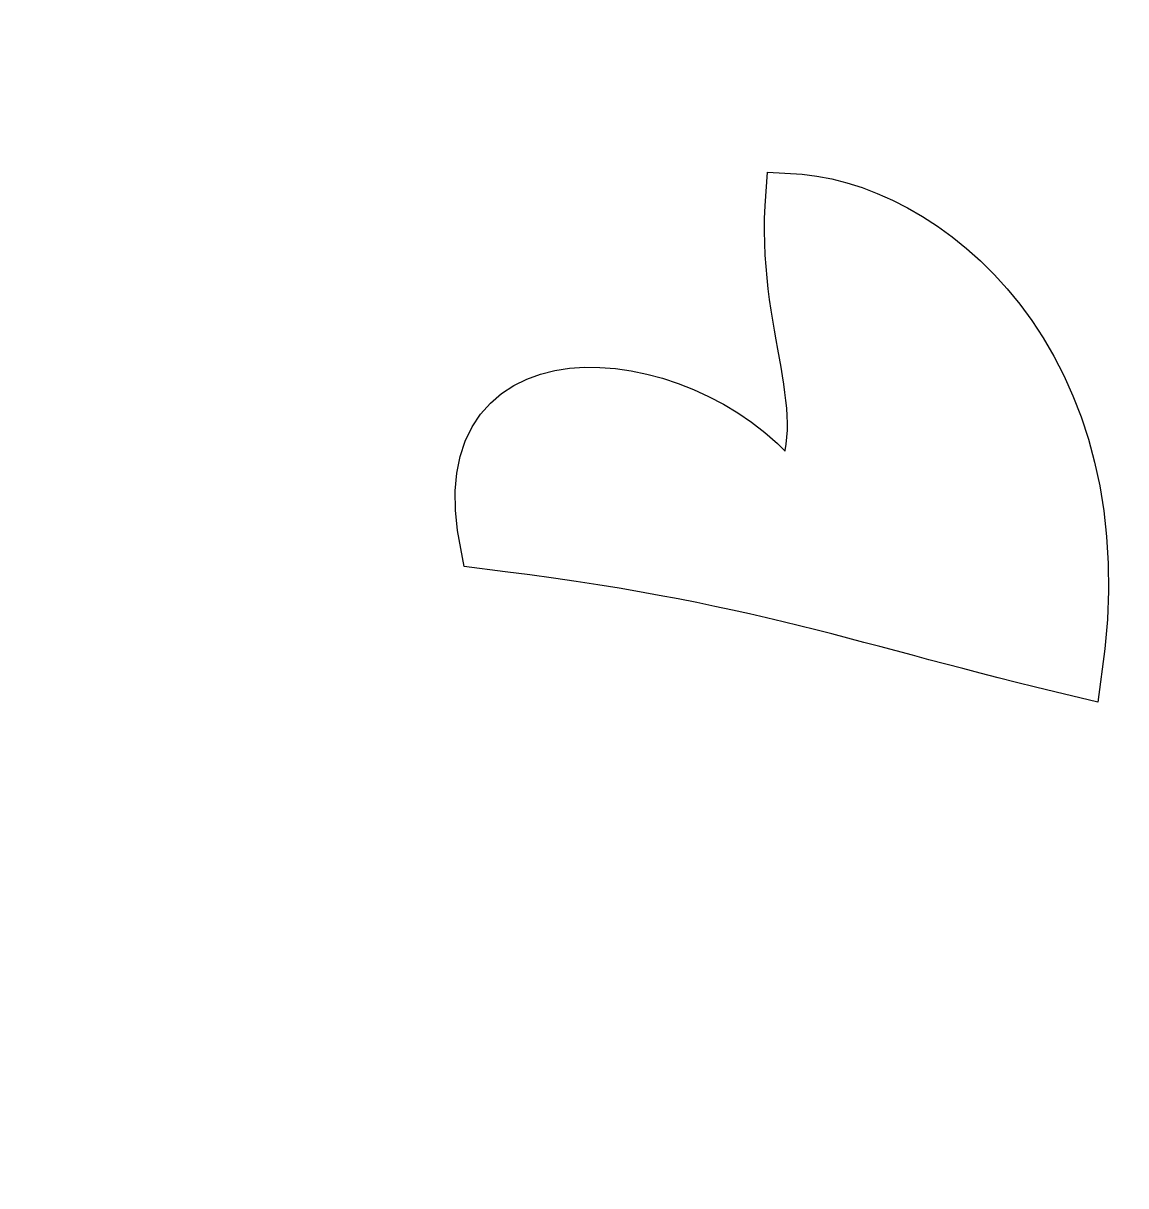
# Model space of a CAD drawing. Header units: centimetres. Extents: x -27.5 to -9.1, y -9.5 to -3.5.
# Drawn here: x -21.208 to -20.439, y -6.796 to -5.986 of the extents above; entities that cross this region are included whole.
import ezdxf

# ---------------------------------------------------------------- set-up
doc = ezdxf.new("R2010")
doc.units = ezdxf.units.CM
doc.header["$MEASUREMENT"] = 0
doc.layers.add('layer 1', color=7, linetype='Continuous')

msp = doc.modelspace()

# ---------------------------------------------------------------- linework, layer by layer
at = {"layer": 'layer 1', "color": 250}
for points, knots in [([(-27.5, -3.49494), (-27.5, -3.49494), (-18.97669, -3.49494), (-18.97669, -3.49494), (-18.97669, -3.49494), (-18.97669, -3.49494), (-18.97669, -9.5), (-18.97669, -9.5), (-18.97669, -9.5), (-18.97669, -9.5), (-27.5, -9.5), (-27.5, -9.5), (-27.5, -9.5), (-27.5, -9.5), (-27.5, -3.49494), (-27.5, -3.49494)], [0, 0, 0, 0, 0.2, 0.2, 0.2, 0.2, 0.4, 0.4, 0.4, 0.4, 0.6, 0.6, 0.6, 0.6, 1, 1, 1, 1]), ([(-20.4655, -6.2761), (-20.4655, -6.2761), (-20.47054, -6.26071), (-20.47054, -6.26071), (-20.47054, -6.26071), (-20.47054, -6.26071), (-20.47625, -6.24597), (-20.47625, -6.24597), (-20.47625, -6.24597), (-20.47625, -6.24597), (-20.48257, -6.23189), (-20.48257, -6.23189), (-20.48257, -6.23189), (-20.48257, -6.23189), (-20.48948, -6.21847), (-20.48948, -6.21847), (-20.48948, -6.21847), (-20.48948, -6.21847), (-20.49692, -6.20572), (-20.49692, -6.20572), (-20.49692, -6.20572), (-20.49692, -6.20572), (-20.50486, -6.19363), (-20.50486, -6.19363), (-20.50486, -6.19363), (-20.50486, -6.19363), (-20.51325, -6.18221), (-20.51325, -6.18221), (-20.51325, -6.18221), (-20.51325, -6.18221), (-20.52204, -6.17146), (-20.52204, -6.17146), (-20.52204, -6.17146), (-20.52204, -6.17146), (-20.5312, -6.16139), (-20.5312, -6.16139), (-20.5312, -6.16139), (-20.5312, -6.16139), (-20.54069, -6.15198), (-20.54069, -6.15198), (-20.54069, -6.15198), (-20.54069, -6.15198), (-20.55045, -6.14325), (-20.55045, -6.14325), (-20.55045, -6.14325), (-20.55045, -6.14325), (-20.56045, -6.13519), (-20.56045, -6.13519), (-20.56045, -6.13519), (-20.56045, -6.13519), (-20.57064, -6.1278), (-20.57064, -6.1278), (-20.57064, -6.1278), (-20.57064, -6.1278), (-20.58099, -6.12109), (-20.58099, -6.12109), (-20.58099, -6.12109), (-20.58099, -6.12109), (-20.59146, -6.11504), (-20.59146, -6.11504), (-20.59146, -6.11504), (-20.59146, -6.11504), (-20.60201, -6.10966), (-20.60201, -6.10966), (-20.60201, -6.10966), (-20.60201, -6.10966), (-20.6126, -6.10496), (-20.6126, -6.10496), (-20.6126, -6.10496), (-20.6126, -6.10496), (-20.62319, -6.10093), (-20.62319, -6.10093), (-20.62319, -6.10093), (-20.62319, -6.10093), (-20.63374, -6.09758), (-20.63374, -6.09758), (-20.63374, -6.09758), (-20.63374, -6.09758), (-20.64423, -6.0949), (-20.64423, -6.0949), (-20.64423, -6.0949), (-20.64423, -6.0949), (-20.6546, -6.09291), (-20.6546, -6.09291), (-20.6546, -6.09291), (-20.6546, -6.09291), (-20.66484, -6.09161), (-20.66484, -6.09161), (-20.66484, -6.09161), (-20.66484, -6.09161), (-20.68903, -6.09016), (-20.68903, -6.09016), (-20.68903, -6.09016), (-20.68903, -6.09016), (-20.69071, -6.11368), (-20.69071, -6.11368), (-20.69071, -6.11368), (-20.69071, -6.11368), (-20.69107, -6.12256), (-20.69107, -6.12256), (-20.69107, -6.12256), (-20.69107, -6.12256), (-20.69116, -6.13124), (-20.69116, -6.13124), (-20.69116, -6.13124), (-20.69116, -6.13124), (-20.69102, -6.13969), (-20.69102, -6.13969), (-20.69102, -6.13969), (-20.69102, -6.13969), (-20.69066, -6.14795), (-20.69066, -6.14795), (-20.69066, -6.14795), (-20.69066, -6.14795), (-20.69012, -6.156), (-20.69012, -6.156), (-20.69012, -6.156), (-20.69012, -6.156), (-20.68941, -6.16385), (-20.68941, -6.16385), (-20.68941, -6.16385), (-20.68941, -6.16385), (-20.68855, -6.1715), (-20.68855, -6.1715), (-20.68855, -6.1715), (-20.68855, -6.1715), (-20.68759, -6.17896), (-20.68759, -6.17896), (-20.68759, -6.17896), (-20.68759, -6.17896), (-20.68653, -6.18623), (-20.68653, -6.18623), (-20.68653, -6.18623), (-20.68653, -6.18623), (-20.68541, -6.19332), (-20.68541, -6.19332), (-20.68541, -6.19332), (-20.68541, -6.19332), (-20.68424, -6.20022), (-20.68424, -6.20022), (-20.68424, -6.20022), (-20.68424, -6.20022), (-20.68306, -6.20695), (-20.68306, -6.20695), (-20.68306, -6.20695), (-20.68306, -6.20695), (-20.68188, -6.2135), (-20.68188, -6.2135), (-20.68188, -6.2135), (-20.68188, -6.2135), (-20.68074, -6.21987), (-20.68074, -6.21987), (-20.68074, -6.21987), (-20.68074, -6.21987), (-20.67964, -6.22608), (-20.67964, -6.22608), (-20.67964, -6.22608), (-20.67964, -6.22608), (-20.67862, -6.23212), (-20.67862, -6.23212), (-20.67862, -6.23212), (-20.67862, -6.23212), (-20.67771, -6.238), (-20.67771, -6.238), (-20.67771, -6.238), (-20.67771, -6.238), (-20.6769, -6.24372), (-20.6769, -6.24372), (-20.6769, -6.24372), (-20.6769, -6.24372), (-20.67623, -6.24928), (-20.67623, -6.24928), (-20.67623, -6.24928), (-20.67623, -6.24928), (-20.67572, -6.25468), (-20.67572, -6.25468), (-20.67572, -6.25468), (-20.67572, -6.25468), (-20.67537, -6.25994), (-20.67537, -6.25994), (-20.67537, -6.25994), (-20.67537, -6.25994), (-20.67522, -6.26505), (-20.67522, -6.26505), (-20.67522, -6.26505), (-20.67522, -6.26505), (-20.67526, -6.27002), (-20.67526, -6.27002), (-20.67526, -6.27002), (-20.67526, -6.27002), (-20.67552, -6.27486), (-20.67552, -6.27486), (-20.67552, -6.27486), (-20.67552, -6.27486), (-20.67601, -6.27959), (-20.67601, -6.27959), (-20.67601, -6.27959), (-20.67601, -6.27959), (-20.67674, -6.28422), (-20.67674, -6.28422), (-20.67674, -6.28422), (-20.67674, -6.28422), (-20.67679, -6.28447), (-20.67679, -6.28447), (-20.67679, -6.28447), (-20.67679, -6.28447), (-20.68217, -6.27915), (-20.68217, -6.27915), (-20.68217, -6.27915), (-20.68217, -6.27915), (-20.69094, -6.27152), (-20.69094, -6.27152), (-20.69094, -6.27152), (-20.69094, -6.27152), (-20.70019, -6.26443), (-20.70019, -6.26443), (-20.70019, -6.26443), (-20.70019, -6.26443), (-20.70985, -6.25788), (-20.70985, -6.25788), (-20.70985, -6.25788), (-20.70985, -6.25788), (-20.71986, -6.25189), (-20.71986, -6.25189), (-20.71986, -6.25189), (-20.71986, -6.25189), (-20.73017, -6.24647), (-20.73017, -6.24647), (-20.73017, -6.24647), (-20.73017, -6.24647), (-20.74071, -6.24164), (-20.74071, -6.24164), (-20.74071, -6.24164), (-20.74071, -6.24164), (-20.75143, -6.23742), (-20.75143, -6.23742), (-20.75143, -6.23742), (-20.75143, -6.23742), (-20.76228, -6.23382), (-20.76228, -6.23382), (-20.76228, -6.23382), (-20.76228, -6.23382), (-20.77319, -6.23087), (-20.77319, -6.23087), (-20.77319, -6.23087), (-20.77319, -6.23087), (-20.78412, -6.2286), (-20.78412, -6.2286), (-20.78412, -6.2286), (-20.78412, -6.2286), (-20.79502, -6.22702), (-20.79502, -6.22702), (-20.79502, -6.22702), (-20.79502, -6.22702), (-20.80584, -6.22618), (-20.80584, -6.22618), (-20.80584, -6.22618), (-20.80584, -6.22618), (-20.81652, -6.22609), (-20.81652, -6.22609), (-20.81652, -6.22609), (-20.81652, -6.22609), (-20.82702, -6.22682), (-20.82702, -6.22682), (-20.82702, -6.22682), (-20.82702, -6.22682), (-20.83727, -6.2284), (-20.83727, -6.2284), (-20.83727, -6.2284), (-20.83727, -6.2284), (-20.84721, -6.23089), (-20.84721, -6.23089), (-20.84721, -6.23089), (-20.84721, -6.23089), (-20.85678, -6.23434), (-20.85678, -6.23434), (-20.85678, -6.23434), (-20.85678, -6.23434), (-20.86587, -6.23883), (-20.86587, -6.23883), (-20.86587, -6.23883), (-20.86587, -6.23883), (-20.87436, -6.2444), (-20.87436, -6.2444), (-20.87436, -6.2444), (-20.87436, -6.2444), (-20.88213, -6.25107), (-20.88213, -6.25107), (-20.88213, -6.25107), (-20.88213, -6.25107), (-20.88902, -6.25884), (-20.88902, -6.25884), (-20.88902, -6.25884), (-20.88902, -6.25884), (-20.89491, -6.26767), (-20.89491, -6.26767), (-20.89491, -6.26767), (-20.89491, -6.26767), (-20.89967, -6.2775), (-20.89967, -6.2775), (-20.89967, -6.2775), (-20.89967, -6.2775), (-20.90325, -6.28825), (-20.90325, -6.28825), (-20.90325, -6.28825), (-20.90325, -6.28825), (-20.9056, -6.29987), (-20.9056, -6.29987), (-20.9056, -6.29987), (-20.9056, -6.29987), (-20.9067, -6.31232), (-20.9067, -6.31232), (-20.9067, -6.31232), (-20.9067, -6.31232), (-20.90654, -6.32562), (-20.90654, -6.32562), (-20.90654, -6.32562), (-20.90654, -6.32562), (-20.9051, -6.33976), (-20.9051, -6.33976), (-20.9051, -6.33976), (-20.9051, -6.33976), (-20.90048, -6.365), (-20.90048, -6.365), (-20.90048, -6.365), (-20.90048, -6.365), (-20.87183, -6.36854), (-20.87183, -6.36854), (-20.87183, -6.36854), (-20.87183, -6.36854), (-20.85474, -6.37078), (-20.85474, -6.37078), (-20.85474, -6.37078), (-20.85474, -6.37078), (-20.83831, -6.37306), (-20.83831, -6.37306), (-20.83831, -6.37306), (-20.83831, -6.37306), (-20.82249, -6.37538), (-20.82249, -6.37538), (-20.82249, -6.37538), (-20.82249, -6.37538), (-20.80726, -6.37773), (-20.80726, -6.37773), (-20.80726, -6.37773), (-20.80726, -6.37773), (-20.79256, -6.38013), (-20.79256, -6.38013), (-20.79256, -6.38013), (-20.79256, -6.38013), (-20.77835, -6.38257), (-20.77835, -6.38257), (-20.77835, -6.38257), (-20.77835, -6.38257), (-20.76462, -6.38505), (-20.76462, -6.38505), (-20.76462, -6.38505), (-20.76462, -6.38505), (-20.7513, -6.38757), (-20.7513, -6.38757), (-20.7513, -6.38757), (-20.7513, -6.38757), (-20.73838, -6.39012), (-20.73838, -6.39012), (-20.73838, -6.39012), (-20.73838, -6.39012), (-20.7258, -6.39272), (-20.7258, -6.39272), (-20.7258, -6.39272), (-20.7258, -6.39272), (-20.71353, -6.39535), (-20.71353, -6.39535), (-20.71353, -6.39535), (-20.71353, -6.39535), (-20.70154, -6.39802), (-20.70154, -6.39802), (-20.70154, -6.39802), (-20.70154, -6.39802), (-20.68977, -6.40073), (-20.68977, -6.40073), (-20.68977, -6.40073), (-20.68977, -6.40073), (-20.67821, -6.40347), (-20.67821, -6.40347), (-20.67821, -6.40347), (-20.67821, -6.40347), (-20.6668, -6.40626), (-20.6668, -6.40626), (-20.6668, -6.40626), (-20.6668, -6.40626), (-20.65551, -6.40908), (-20.65551, -6.40908), (-20.65551, -6.40908), (-20.65551, -6.40908), (-20.64429, -6.41194), (-20.64429, -6.41194), (-20.64429, -6.41194), (-20.64429, -6.41194), (-20.63312, -6.41483), (-20.63312, -6.41483), (-20.63312, -6.41483), (-20.63312, -6.41483), (-20.62195, -6.41777), (-20.62195, -6.41777), (-20.62195, -6.41777), (-20.62195, -6.41777), (-20.61075, -6.42074), (-20.61075, -6.42074), (-20.61075, -6.42074), (-20.61075, -6.42074), (-20.59949, -6.42374), (-20.59949, -6.42374), (-20.59949, -6.42374), (-20.59949, -6.42374), (-20.58811, -6.42678), (-20.58811, -6.42678), (-20.58811, -6.42678), (-20.58811, -6.42678), (-20.57659, -6.42986), (-20.57659, -6.42986), (-20.57659, -6.42986), (-20.57659, -6.42986), (-20.56489, -6.43297), (-20.56489, -6.43297), (-20.56489, -6.43297), (-20.56489, -6.43297), (-20.55297, -6.43611), (-20.55297, -6.43611), (-20.55297, -6.43611), (-20.55297, -6.43611), (-20.5408, -6.43929), (-20.5408, -6.43929), (-20.5408, -6.43929), (-20.5408, -6.43929), (-20.52833, -6.4425), (-20.52833, -6.4425), (-20.52833, -6.4425), (-20.52833, -6.4425), (-20.51555, -6.44574), (-20.51555, -6.44574), (-20.51555, -6.44574), (-20.51555, -6.44574), (-20.5024, -6.44901), (-20.5024, -6.44901), (-20.5024, -6.44901), (-20.5024, -6.44901), (-20.48885, -6.45231), (-20.48885, -6.45231), (-20.48885, -6.45231), (-20.48885, -6.45231), (-20.45888, -6.45944), (-20.45888, -6.45944), (-20.45888, -6.45944), (-20.45888, -6.45944), (-20.45402, -6.42232), (-20.45402, -6.42232), (-20.45402, -6.42232), (-20.45402, -6.42232), (-20.45228, -6.40184), (-20.45228, -6.40184), (-20.45228, -6.40184), (-20.45228, -6.40184), (-20.45153, -6.38197), (-20.45153, -6.38197), (-20.45153, -6.38197), (-20.45153, -6.38197), (-20.45172, -6.36274), (-20.45172, -6.36274), (-20.45172, -6.36274), (-20.45172, -6.36274), (-20.45282, -6.34414), (-20.45282, -6.34414), (-20.45282, -6.34414), (-20.45282, -6.34414), (-20.45479, -6.32617), (-20.45479, -6.32617), (-20.45479, -6.32617), (-20.45479, -6.32617), (-20.45758, -6.30883), (-20.45758, -6.30883), (-20.45758, -6.30883), (-20.45758, -6.30883), (-20.46117, -6.29214), (-20.46117, -6.29214), (-20.46117, -6.29214), (-20.46117, -6.29214), (-20.4655, -6.2761), (-20.4655, -6.2761)], [0, 0, 0, 0, 0.00813, 0.00813, 0.00813, 0.00813, 0.01626, 0.01626, 0.01626, 0.01626, 0.02439, 0.02439, 0.02439, 0.02439, 0.03252, 0.03252, 0.03252, 0.03252, 0.04065, 0.04065, 0.04065, 0.04065, 0.04878, 0.04878, 0.04878, 0.04878, 0.056911, 0.056911, 0.056911, 0.056911, 0.065041, 0.065041, 0.065041, 0.065041, 0.073171, 0.073171, 0.073171, 0.073171, 0.081301, 0.081301, 0.081301, 0.081301, 0.089431, 0.089431, 0.089431, 0.089431, 0.097561, 0.097561, 0.097561, 0.097561, 0.105691, 0.105691, 0.105691, 0.105691, 0.113821, 0.113821, 0.113821, 0.113821, 0.121951, 0.121951, 0.121951, 0.121951, 0.130081, 0.130081, 0.130081, 0.130081, 0.138211, 0.138211, 0.138211, 0.138211, 0.146341, 0.146341, 0.146341, 0.146341, 0.154472, 0.154472, 0.154472, 0.154472, 0.162602, 0.162602, 0.162602, 0.162602, 0.170732, 0.170732, 0.170732, 0.170732, 0.178862, 0.178862, 0.178862, 0.178862, 0.186992, 0.186992, 0.186992, 0.186992, 0.195122, 0.195122, 0.195122, 0.195122, 0.203252, 0.203252, 0.203252, 0.203252, 0.211382, 0.211382, 0.211382, 0.211382, 0.219512, 0.219512, 0.219512, 0.219512, 0.227642, 0.227642, 0.227642, 0.227642, 0.235772, 0.235772, 0.235772, 0.235772, 0.243902, 0.243902, 0.243902, 0.243902, 0.252033, 0.252033, 0.252033, 0.252033, 0.260163, 0.260163, 0.260163, 0.260163, 0.268293, 0.268293, 0.268293, 0.268293, 0.276423, 0.276423, 0.276423, 0.276423, 0.284553, 0.284553, 0.284553, 0.284553, 0.292683, 0.292683, 0.292683, 0.292683, 0.300813, 0.300813, 0.300813, 0.300813, 0.308943, 0.308943, 0.308943, 0.308943, 0.317073, 0.317073, 0.317073, 0.317073, 0.325203, 0.325203, 0.325203, 0.325203, 0.333333, 0.333333, 0.333333, 0.333333, 0.341463, 0.341463, 0.341463, 0.341463, 0.349593, 0.349593, 0.349593, 0.349593, 0.357724, 0.357724, 0.357724, 0.357724, 0.365854, 0.365854, 0.365854, 0.365854, 0.373984, 0.373984, 0.373984, 0.373984, 0.382114, 0.382114, 0.382114, 0.382114, 0.390244, 0.390244, 0.390244, 0.390244, 0.398374, 0.398374, 0.398374, 0.398374, 0.406504, 0.406504, 0.406504, 0.406504, 0.414634, 0.414634, 0.414634, 0.414634, 0.422764, 0.422764, 0.422764, 0.422764, 0.430894, 0.430894, 0.430894, 0.430894, 0.439024, 0.439024, 0.439024, 0.439024, 0.447154, 0.447154, 0.447154, 0.447154, 0.455285, 0.455285, 0.455285, 0.455285, 0.463415, 0.463415, 0.463415, 0.463415, 0.471545, 0.471545, 0.471545, 0.471545, 0.479675, 0.479675, 0.479675, 0.479675, 0.487805, 0.487805, 0.487805, 0.487805, 0.495935, 0.495935, 0.495935, 0.495935, 0.504065, 0.504065, 0.504065, 0.504065, 0.512195, 0.512195, 0.512195, 0.512195, 0.520325, 0.520325, 0.520325, 0.520325, 0.528455, 0.528455, 0.528455, 0.528455, 0.536585, 0.536585, 0.536585, 0.536585, 0.544715, 0.544715, 0.544715, 0.544715, 0.552846, 0.552846, 0.552846, 0.552846, 0.560976, 0.560976, 0.560976, 0.560976, 0.569106, 0.569106, 0.569106, 0.569106, 0.577236, 0.577236, 0.577236, 0.577236, 0.585366, 0.585366, 0.585366, 0.585366, 0.593496, 0.593496, 0.593496, 0.593496, 0.601626, 0.601626, 0.601626, 0.601626, 0.609756, 0.609756, 0.609756, 0.609756, 0.617886, 0.617886, 0.617886, 0.617886, 0.626016, 0.626016, 0.626016, 0.626016, 0.634146, 0.634146, 0.634146, 0.634146, 0.642276, 0.642276, 0.642276, 0.642276, 0.650407, 0.650407, 0.650407, 0.650407, 0.658537, 0.658537, 0.658537, 0.658537, 0.666667, 0.666667, 0.666667, 0.666667, 0.674797, 0.674797, 0.674797, 0.674797, 0.682927, 0.682927, 0.682927, 0.682927, 0.691057, 0.691057, 0.691057, 0.691057, 0.699187, 0.699187, 0.699187, 0.699187, 0.707317, 0.707317, 0.707317, 0.707317, 0.715447, 0.715447, 0.715447, 0.715447, 0.723577, 0.723577, 0.723577, 0.723577, 0.731707, 0.731707, 0.731707, 0.731707, 0.739837, 0.739837, 0.739837, 0.739837, 0.747967, 0.747967, 0.747967, 0.747967, 0.756098, 0.756098, 0.756098, 0.756098, 0.764228, 0.764228, 0.764228, 0.764228, 0.772358, 0.772358, 0.772358, 0.772358, 0.780488, 0.780488, 0.780488, 0.780488, 0.788618, 0.788618, 0.788618, 0.788618, 0.796748, 0.796748, 0.796748, 0.796748, 0.804878, 0.804878, 0.804878, 0.804878, 0.813008, 0.813008, 0.813008, 0.813008, 0.821138, 0.821138, 0.821138, 0.821138, 0.829268, 0.829268, 0.829268, 0.829268, 0.837398, 0.837398, 0.837398, 0.837398, 0.845528, 0.845528, 0.845528, 0.845528, 0.853659, 0.853659, 0.853659, 0.853659, 0.861789, 0.861789, 0.861789, 0.861789, 0.869919, 0.869919, 0.869919, 0.869919, 0.878049, 0.878049, 0.878049, 0.878049, 0.886179, 0.886179, 0.886179, 0.886179, 0.894309, 0.894309, 0.894309, 0.894309, 0.902439, 0.902439, 0.902439, 0.902439, 0.910569, 0.910569, 0.910569, 0.910569, 0.918699, 0.918699, 0.918699, 0.918699, 0.926829, 0.926829, 0.926829, 0.926829, 0.934959, 0.934959, 0.934959, 0.934959, 0.943089, 0.943089, 0.943089, 0.943089, 0.95122, 0.95122, 0.95122, 0.95122, 0.95935, 0.95935, 0.95935, 0.95935, 0.96748, 0.96748, 0.96748, 0.96748, 0.97561, 0.97561, 0.97561, 0.97561, 0.98374, 0.98374, 0.98374, 0.98374, 1, 1, 1, 1])]:
    msp.add_open_spline(points, degree=3, knots=knots, dxfattribs=at)

doc.saveas('drawing.dxf')
